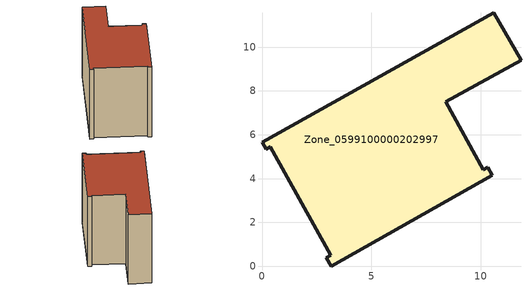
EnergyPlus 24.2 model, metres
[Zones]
Zone_0599100000202997
 floor ground (C_G): 8.39,7.5 10.12,4.41 10.3,4.52 10.52,4.14 3.15,0 2.95,0.39 3.14,0.5 0.38,5.45 0.18,5.34 0,5.66 10.59,11.57 11.83,9.4 z0
 wall outside (C_F): 10.59,11.57 0,5.66 0.18,5.34 0.38,5.45 3.14,0.5 2.95,0.39 3.15,0 10.52,4.14 10.3,4.52 10.12,4.41 8.39,7.5 11.83,9.4 10.59,11.57 z0:8.59
 roof outside (C_R): 8.39,7.5 11.83,9.4 10.59,11.57 0,5.66 0.18,5.34 0.38,5.45 3.14,0.5 2.95,0.39 3.15,0 10.52,4.14 10.3,4.52 10.12,4.41 z8.59
[BUILDING]
Pand.0599100000202997: North Axis=0; Terrain=City; Loads Convergence Tolerance Value=0.04; Temperature Convergence Tolerance Value=0.4; Solar Distribution=FullExterior; Maximum Number of Warmup Days=25; Minimum Number of Warmup Days=1
[Site:Location]
Rotterdam.The.Hague.AP_ZH_NLD Design_Conditions: Latitude=51.96; Longitude=4.45; Time Zone=1; Elevation=-4.5
[SITE:GROUNDTEMPERATURE:BUILDINGSURFACE]
18, 18, 18, 18, 18, 18, 18, 18, 18, 18, 18, 18
[MATERIAL] Thermal Absorptance=0.9; Solar Absorptance=0.7; Visible Absorptance=0.7
Name | Roughness | Thickness | Conductivity | Density | Specific Heat
G.TC.1965-1974 | MediumSmooth | 0.15 | 0.882353 | 540 | 1210
F.TC.1965-1974 | Rough | 0.3 | 0.697674 | 1920 | 840
R.TC.1965-1974 | MediumRough | 0.2 | 0.232558 | 1500 | 1000
[CONSTRUCTION]
C_G: G.TC.1965-1974
C_F: F.TC.1965-1974
C_R: R.TC.1965-1974
[ZONE]
Zone_0599100000202997: Type=1; Multiplier=1; Ceiling Height=Autocalculate; Volume=Autocalculate; Floor Area=autocalculate; Part of Total Floor Area=Yes
[ZONEINFILTRATION:DESIGNFLOWRATE]
Infil_Zone_0599100000202997: Zone or ZoneList or Space or SpaceList=Zone_0599100000202997; Schedule=AlwaysOn; Design Flow Rate Calculation Method=Flow/Area; Flow Rate per Floor Area=0.003; Constant Term Coefficient=1; Temperature Term Coefficient=0; Velocity Term Coefficient=0; Velocity Squared Term Coefficient=0
[HVACTEMPLATE:ZONE:IDEALLOADSAIRSYSTEM]
Zone_0599100000202997: Maximum Heating Supply Air Temperature=50; Minimum Cooling Supply Air Temperature=13; Maximum Heating Supply Air Humidity Ratio=0.0156; Minimum Cooling Supply Air Humidity Ratio=0.0077; Heating Limit=NoLimit; Cooling Limit=NoLimit; Dehumidification Control Type=ConstantSensibleHeatRatio; Cooling Sensible Heat Ratio=0.7; Dehumidification Setpoint=60; Humidification Control Type=None; Humidification Setpoint=30; Outdoor Air Method=None; Outdoor Air Flow Rate per Person=0.00944; Outdoor Air Flow Rate per Zone Floor Area=0; Outdoor Air Flow Rate per Zone=0; Demand Controlled Ventilation Type=None; Outdoor Air Economizer Type=NoEconomizer; Heat Recovery Type=None; Sensible Heat Recovery Effectiveness=0.7; Latent Heat Recovery Effectiveness=0.65
[ZONECONTROL:THERMOSTAT]
ThermostatControl_Zone_0599100000202997: Zone or ZoneList=Zone_0599100000202997; Control Type Schedule=DualSetpointControlType; Control 1=Thermostat_Zone_0599100000202997; Temperature Difference Between Cutout And Setpoint=0
[THERMOSTATSETPOINT:DUALSETPOINT]
Thermostat_Zone_0599100000202997: Heating Setpoint Temperature Schedule=HeatingSetpoint_Zone_0599100000202997; Cooling Setpoint Temperature Schedule=CoolingSetpoint_Zone_0599100000202997
[SCHEDULE:COMPACT]
HeatingSetpoint_Zone_0599100000202997: Through: 12/31, For: AllDays, Until: 24:00, 21
CoolingSetpoint_Zone_0599100000202997: Through: 12/31, For: AllDays, Until: 24:00, 24
DualSetpointControlType: Through: 12/31, For: AllDays, Until: 24:00, 4
AlwaysOn: Through: 12/31, For: AllDays, Until: 24:00, 1
